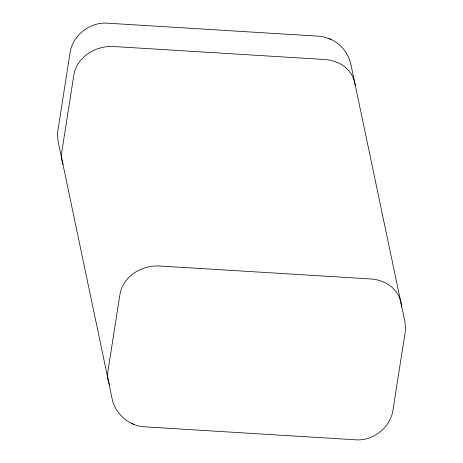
<?xml version="1.0" encoding="UTF-8"?>
<svg xmlns="http://www.w3.org/2000/svg" width="463" height="463" viewBox="0 0 463 463"><rect width="100%" height="100%" fill="white"/><g stroke="black" fill="none" stroke-linecap="round" stroke-linejoin="round"><path stroke-width="0.69" d="M329.326 38.724L322.861 36.768L317.676 36.126L107.966 23.231C89.666 21.547 71.765 35.911 69.82 54.269L57.858 130.659L57.534 134.681L58.02 141.024L111.78 397.034C114.274 413.216 128.951 426.307 145.324 426.874L355.034 439.769C373.334 441.453 391.235 427.089 393.18 408.731L405.142 332.341L405.466 328.319L404.98 321.976L351.22 65.966C349.2 53.934 340.733 43.186 329.326 38.724L330.981 39.505M132.019 423.495L133.674 424.276M355.219 85.551A35.674 30.39 -11.9 0 0 324.656 59.501L113.788 46.532A35.674 30.39 -11.9 0 0 73.86 74.925L61.897 151.314A35.674 30.39 -11.9 0 0 63.171 164.429M401.398 306.35A35.674 30.39 -11.9 0 0 370.741 278.969L159.874 266.005A35.674 30.39 -11.9 0 0 119.946 294.399L107.983 370.782A35.674 30.39 -11.9 0 0 109.494 384.522"/></g></svg>
